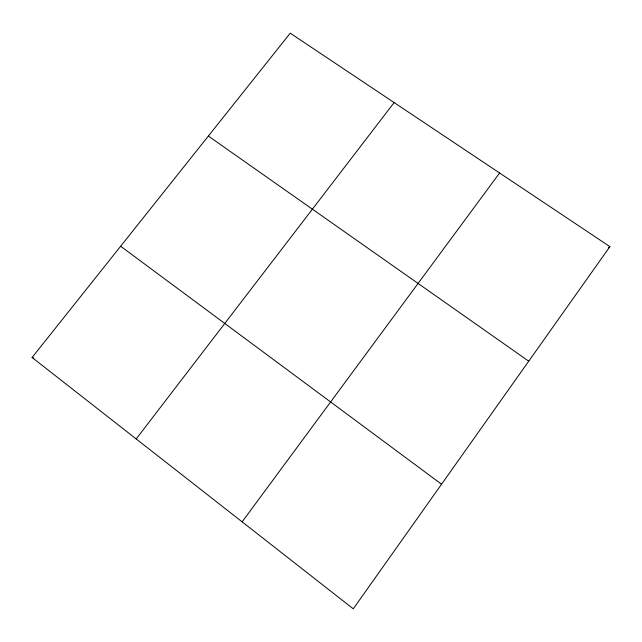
<?xml version="1.0" encoding="UTF-8"?>
<svg xmlns="http://www.w3.org/2000/svg" width="642" height="642" viewBox="0 0 642 642"><rect width="100%" height="100%" fill="white"/><g stroke="black" fill="none" stroke-linecap="round" stroke-linejoin="round"><path stroke-width="0.96" d="M609.9 246.64L353.269 608.817L32.1 357.49L290.232 33.183L609.9 246.64L608.431 247.964M242.138 521.85L499.596 172.987M136.2 438.951L394.14 102.568M32.1 357.49L33.898 358.1M208.353 136.056L528.727 361.197M120.648 246.239L441.552 484.228"/></g></svg>
